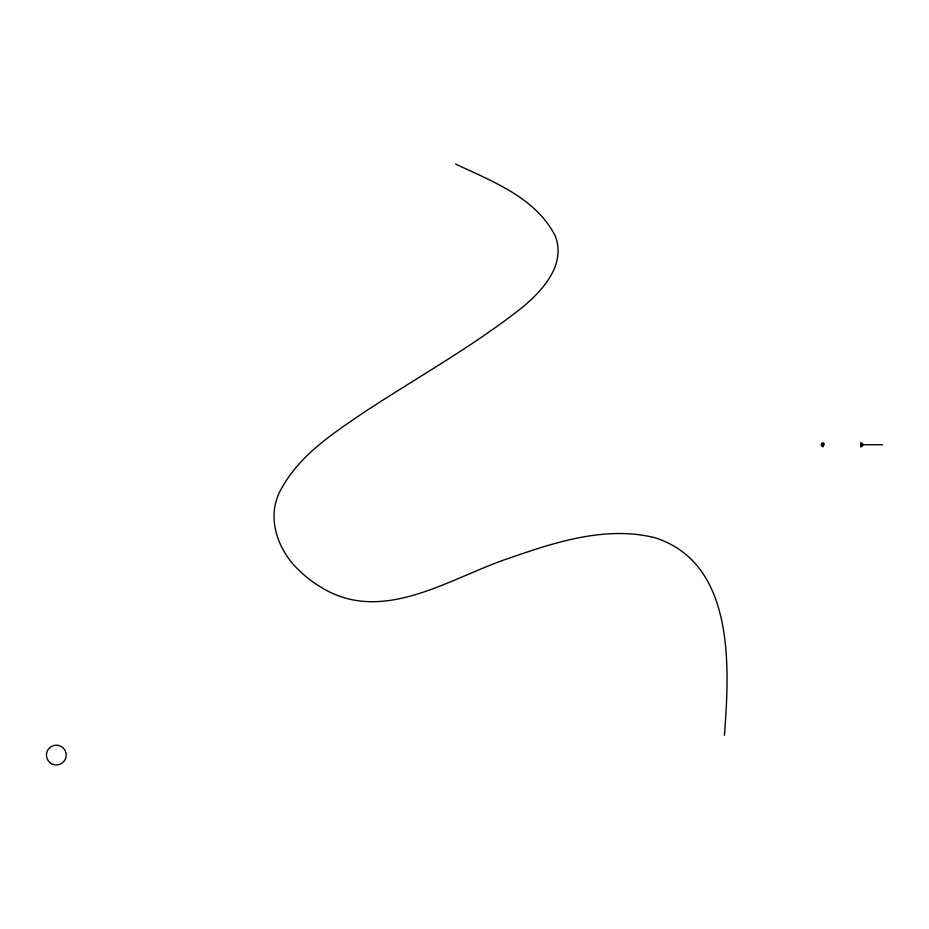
<?xml version="1.0" encoding="UTF-8"?>
<svg xmlns="http://www.w3.org/2000/svg" width="929" height="929" viewBox="0 0 929 929"><rect width="100%" height="100%" fill="white"/><g stroke="black" fill="none" stroke-linecap="round" stroke-linejoin="round"><path stroke-width="1.39" d="M724.423 735.292C729.52 668.067 735.443 563.961 655.293 537.821C605.592 525.373 554.729 542.35 507.954 558.608C449.125 578.314 382.376 625.496 320.853 587.105A112.014 112.014 0 0 1 301.588 572.67C278.491 552.685 264.997 517.697 281.046 489.328C299.475 455.082 333.325 433.181 364.644 411.907C417.226 377.406 472.489 346.714 521.947 307.685C542.408 290.858 565.993 265.148 555.472 236.512C536.335 197.831 492.324 181.364 455.605 164.061M823.117 443.76C820.771 447.43 826.345 445.154 823.257 442.761A1.974 1.974 0 0 0 821.271 444.736A1.974 1.974 0 0 0 823.257 446.71L823.257 445.723M860.811 444.736L882.55 444.736M860.811 446.71L860.811 442.761A1.974 1.974 0 0 1 862.786 444.736A1.974 1.974 0 0 1 860.811 446.71M51.292 763.557A9.882 9.882 0 0 0 66.214 755.172A9.882 9.882 0 0 0 51.49 746.44A9.882 9.882 0 0 0 51.292 763.557"/></g></svg>
